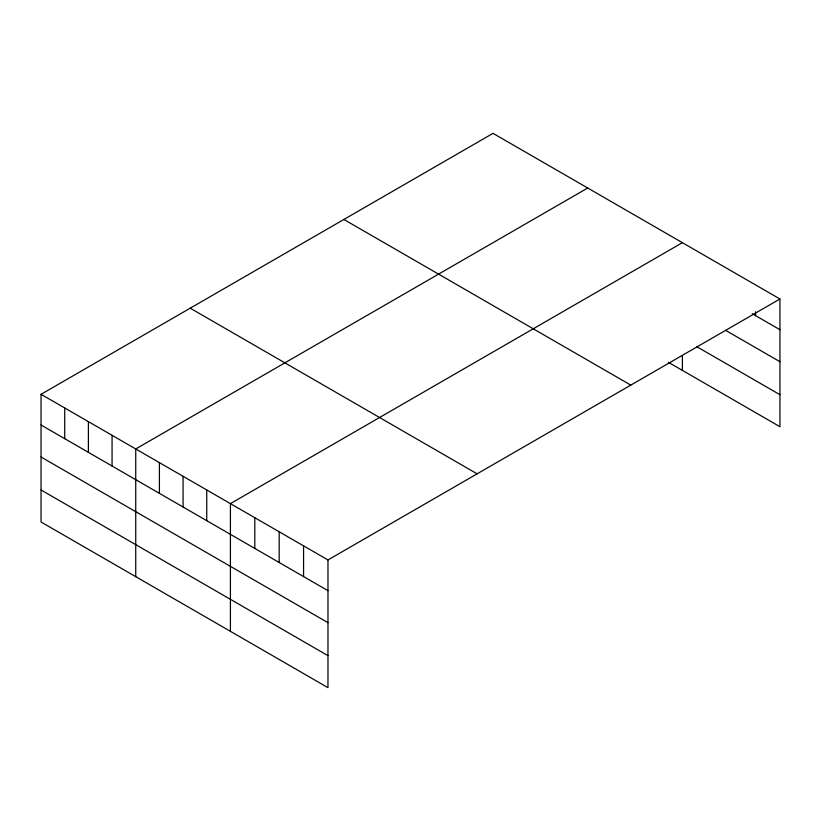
<?xml version="1.0" encoding="UTF-8"?>
<svg xmlns="http://www.w3.org/2000/svg" width="821" height="821" viewBox="0 0 821 821"><rect width="100%" height="100%" fill="white"/><g stroke="black" fill="none" stroke-linecap="round" stroke-linejoin="round"><path stroke-width="1.23" d="M41.05 394.306L327.969 559.953L327.969 687.649L41.05 522.002L41.05 394.306L493.031 133.351L779.95 298.998L779.95 426.694L668.407 362.307M587.713 188.019L135.732 448.964L135.732 576.66M682.395 242.677L230.414 503.632L230.414 631.328M327.969 559.953L779.95 298.998M752.241 313.714L779.95 329.714M725.631 330.36L779.95 361.722M696.813 346.698L779.95 394.696M343.876 219.464L630.795 385.111M190.205 308.183L477.124 473.84M41.05 425.011L327.969 590.668M41.05 457.02L327.969 622.667M41.05 489.993L327.969 655.64M755.566 311.795L755.566 315.633M682.395 355.606L682.395 370.374M303.575 545.873L303.575 576.588M279.191 531.792L279.191 562.508M254.808 517.712L254.808 548.428M206.748 489.963L206.748 520.678M183.073 476.293L183.073 507.009M159.407 462.634L159.407 493.349M112.067 435.304L112.067 466.01M88.391 421.635L88.391 452.35M64.726 407.965L64.726 438.681"/></g></svg>
